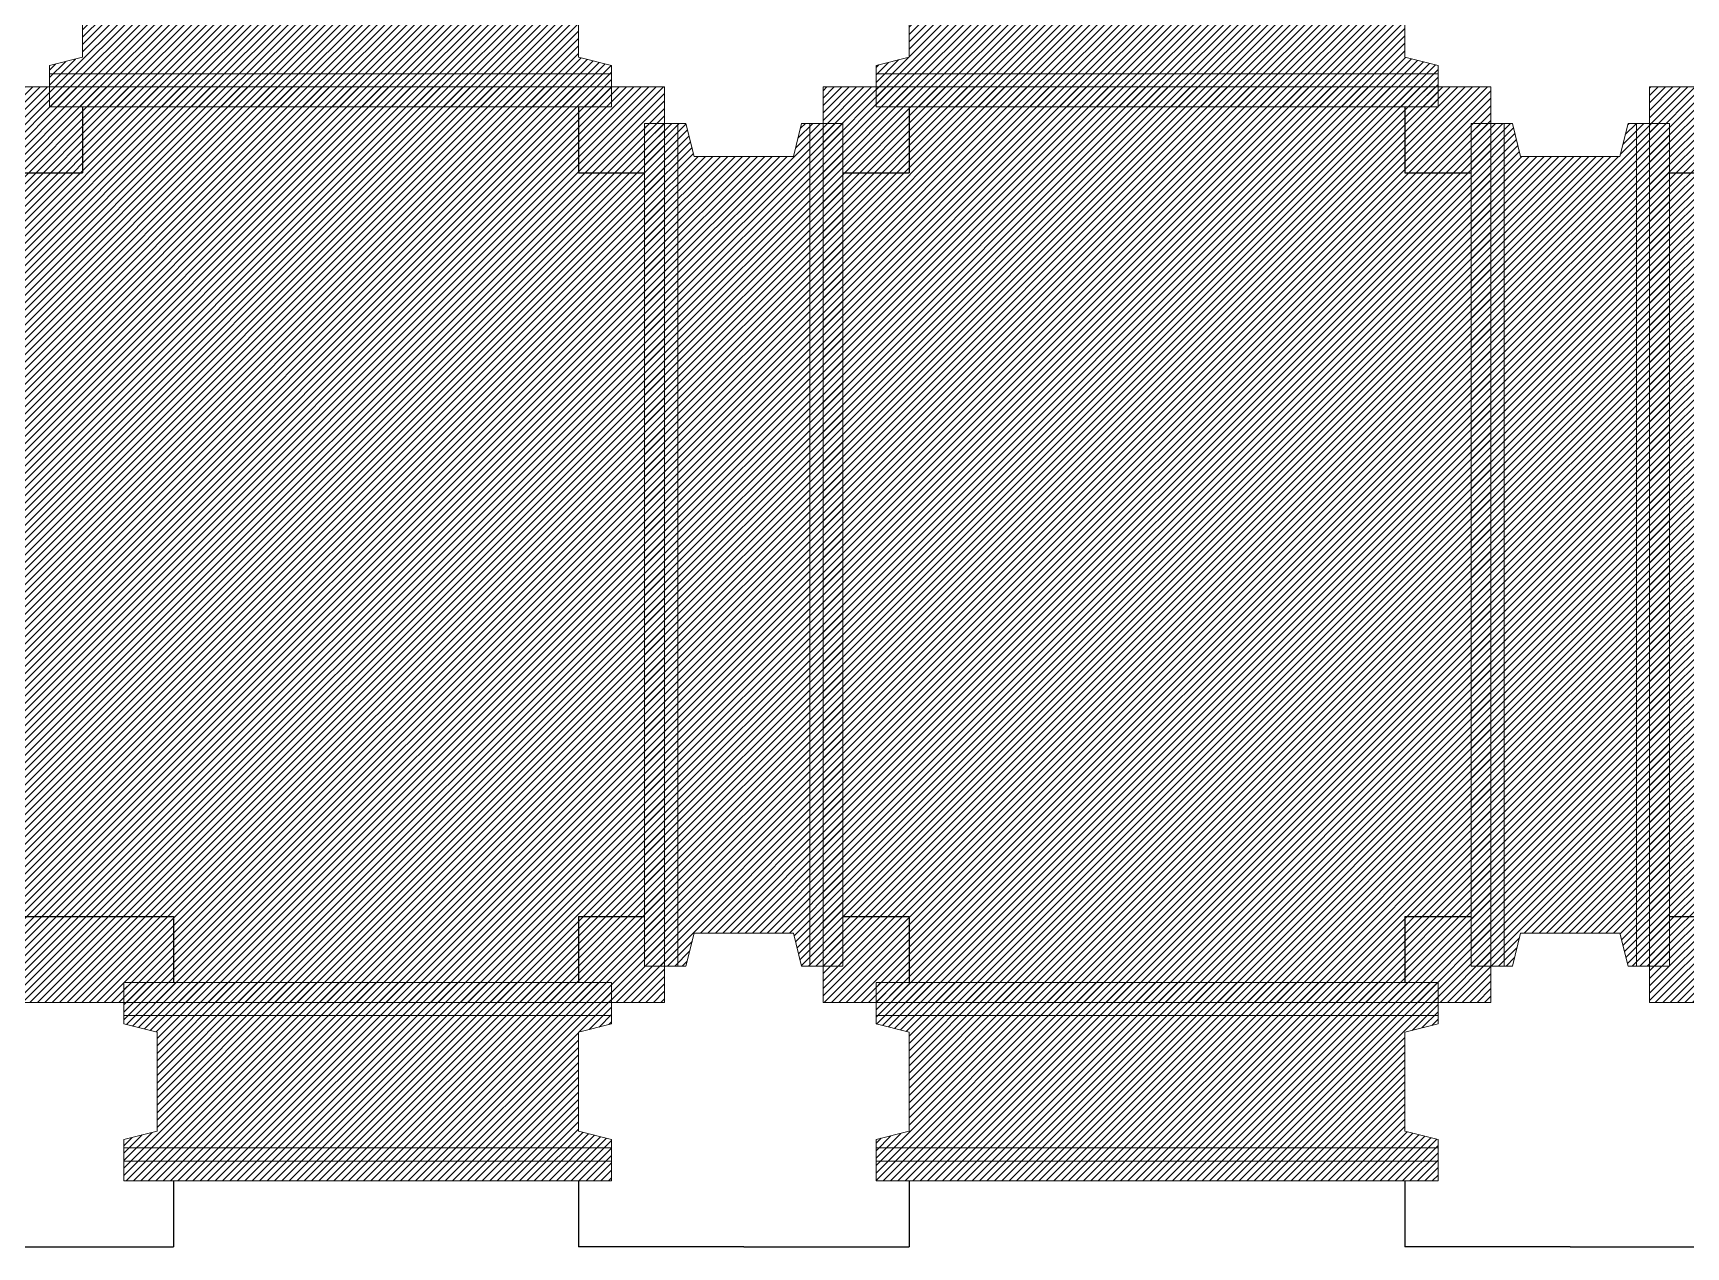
# Model space of a CAD drawing. Extents: x -2348 to 13861, y -546 to 4499.
# Drawn here: x 4580 to 5580, y 1534 to 2268 of the extents above; entities that cross this region are included whole.
import ezdxf

# ---------------------------------------------------------------- set-up
doc = ezdxf.new("R2010")
doc.units = 0
doc.header["$LTSCALE"] = 3
doc.linetypes.add('DASHED', pattern=[19.05, 12.7, -6.35])
for name, color, linetype in [('預鑄梁', 7, 'CONTINUOUS'), ('預鑄梁_HATCH', 253, 'CONTINUOUS'), ('預鑄梁_外緣', 7, 'DASHED'), ('預鑄版', 7, 'CONTINUOUS'), ('預鑄版_HATCH', 253, 'CONTINUOUS')]:
    doc.layers.add(name, color=color, linetype=linetype)

msp = doc.modelspace()

# ---------------------------------------------------------------- hatches: boundary and pattern name
at = {"layer": '預鑄梁_HATCH', "linetype": 'Continuous'}
h = msp.add_hatch(dxfattribs=at)
h.set_pattern_fill('ANSI31', color=256, style=0)
h.paths.add_polyline_path([(4589.817, 2223.783), (4929.817, 2223.783), (4929.817, 2223.783), (4929.817, 2235.783), (4929.817, 2243.783), (4929.817, 2248.783), (4909.817, 2253.783), (4909.817, 2313.783), (4929.817, 2318.783), (4929.817, 2323.783), (4929.817, 2331.783), (4929.817, 2343.783), (4929.817, 2343.783), (4589.817, 2343.783), (4589.817, 2343.783), (4589.817, 2331.783), (4589.817, 2323.783), (4589.817, 2318.783), (4609.817, 2313.783), (4609.817, 2253.783), (4589.817, 2248.783), (4589.817, 2243.783), (4589.817, 2235.783)], flags=17)
h = msp.add_hatch(dxfattribs=at)
h.set_pattern_fill('ANSI31', color=256, style=0)
h.paths.add_polyline_path([(5089.817, 2223.783), (5429.817, 2223.783), (5429.817, 2223.783), (5429.817, 2235.783), (5429.817, 2243.783), (5429.817, 2248.783), (5409.817, 2253.783), (5409.817, 2313.783), (5429.817, 2318.783), (5429.817, 2323.783), (5429.817, 2331.783), (5429.817, 2343.783), (5429.817, 2343.783), (5089.817, 2343.783), (5089.817, 2343.783), (5089.817, 2331.783), (5089.817, 2323.783), (5089.817, 2318.783), (5109.817, 2313.783), (5109.817, 2253.783), (5089.817, 2248.783), (5089.817, 2243.783), (5089.817, 2235.783)], flags=17)
h = msp.add_hatch(dxfattribs=at)
h.set_pattern_fill('ANSI31', color=256, style=0)
h.paths.add_polyline_path([(4949.817, 1703.783), (4961.817, 1703.783), (4969.817, 1703.783), (4974.817, 1703.783), (4979.817, 1723.783), (5039.817, 1723.783), (5044.817, 1703.783), (5049.817, 1703.783), (5057.817, 1703.783), (5069.817, 1703.783), (5069.817, 1703.783), (5069.817, 2213.783), (5069.817, 2213.783), (5057.817, 2213.783), (5049.817, 2213.783), (5044.817, 2213.783), (5039.817, 2193.783), (4979.817, 2193.783), (4974.817, 2213.783), (4969.817, 2213.783), (4961.817, 2213.783), (4949.817, 2213.783), (4949.817, 2213.783)], flags=17)
h = msp.add_hatch(dxfattribs=at)
h.set_pattern_fill('ANSI31', color=256, style=0)
h.paths.add_polyline_path([(5449.817, 1703.783), (5461.817, 1703.783), (5469.817, 1703.783), (5474.817, 1703.783), (5479.817, 1723.783), (5539.817, 1723.783), (5544.817, 1703.783), (5549.817, 1703.783), (5557.817, 1703.783), (5569.817, 1703.783), (5569.817, 1703.783), (5569.817, 2213.783), (5569.817, 2213.783), (5557.817, 2213.783), (5549.817, 2213.783), (5544.817, 2213.783), (5539.817, 2193.783), (5479.817, 2193.783), (5474.817, 2213.783), (5469.817, 2213.783), (5461.817, 2213.783), (5449.817, 2213.783), (5449.817, 2213.783)], flags=17)
h = msp.add_hatch(dxfattribs=at)
h.set_pattern_fill('ANSI31', color=256, style=0)
h.paths.add_polyline_path([(4634.817, 1573.783), (4929.817, 1573.783), (4929.817, 1573.783), (4929.817, 1585.783), (4929.817, 1593.783), (4929.817, 1598.783), (4909.817, 1603.783), (4909.817, 1663.783), (4929.817, 1668.783), (4929.817, 1673.783), (4929.817, 1681.783), (4929.817, 1693.783), (4929.817, 1693.783), (4634.817, 1693.783), (4634.817, 1693.783), (4634.817, 1681.783), (4634.817, 1673.783), (4634.817, 1668.783), (4654.817, 1663.783), (4654.817, 1603.783), (4634.817, 1598.783), (4634.817, 1593.783), (4634.817, 1585.783)], flags=17)
h = msp.add_hatch(dxfattribs=at)
h.set_pattern_fill('ANSI31', color=256, style=0)
h.paths.add_polyline_path([(5089.817, 1573.783), (5429.817, 1573.783), (5429.817, 1573.783), (5429.817, 1585.783), (5429.817, 1593.783), (5429.817, 1598.783), (5409.817, 1603.783), (5409.817, 1663.783), (5429.817, 1668.783), (5429.817, 1673.783), (5429.817, 1681.783), (5429.817, 1693.783), (5429.817, 1693.783), (5089.817, 1693.783), (5089.817, 1693.783), (5089.817, 1681.783), (5089.817, 1673.783), (5089.817, 1668.783), (5109.817, 1663.783), (5109.817, 1603.783), (5089.817, 1598.783), (5089.817, 1593.783), (5089.817, 1585.783)], flags=17)
at = {"layer": '預鑄版_HATCH', "linetype": 'Continuous'}
h = msp.add_hatch(dxfattribs=at)
h.set_pattern_fill('ANSI31', color=256, style=0)
h.paths.add_polyline_path([(4557.817, 1681.783), (4961.817, 1681.783), (4961.817, 2235.783), (4557.817, 2235.783)], flags=17)
h = msp.add_hatch(dxfattribs=at)
h.set_pattern_fill('ANSI31', color=256, style=0)
h.paths.add_polyline_path([(5057.817, 1681.783), (5461.817, 1681.783), (5461.817, 2235.783), (5057.817, 2235.783)], flags=17)
h = msp.add_hatch(dxfattribs=at)
h.set_pattern_fill('ANSI31', color=256, style=0)
h.paths.add_polyline_path([(5557.817, 1681.783), (5961.817, 1681.783), (5961.817, 2235.783), (5557.817, 2235.783)], flags=17)

# ---------------------------------------------------------------- linework, layer by layer
at = {"layer": '預鑄梁', "lineweight": 5}
for p, q in [((4609.817, 2313.783, 130), (4609.817, 2253.783, 130)), ((4909.817, 2253.783, 130), (4909.817, 2313.783, 130)), ((5109.817, 2313.783, 130), (5109.817, 2253.783, 130)), ((5409.817, 2253.783, 130), (5409.817, 2313.783, 130)), ((4609.817, 2253.783, 130), (4589.817, 2248.783, 130)), ((4929.817, 2248.783, 130), (4909.817, 2253.783, 130)), ((5109.817, 2253.783, 130), (5089.817, 2248.783, 130)), ((5429.817, 2248.783, 130), (5409.817, 2253.783, 130)), ((4589.817, 2248.783, 130), (4589.817, 2243.783, 130)), ((4589.817, 2243.783, 130), (4609.817, 2243.783, 130)), ((4609.817, 2243.783, 130), (4589.817, 2243.783, 130)), ((4589.817, 2243.783, 130), (4589.817, 2235.783, 146)), ((4909.817, 2243.783, 130), (4609.817, 2243.783, 130)), ((4609.817, 2243.783, 130), (4909.817, 2243.783, 130)), ((4909.817, 2243.783, 130), (4929.817, 2243.783, 130)), ((4929.817, 2243.783, 130), (4909.817, 2243.783, 130)), ((4929.817, 2243.783, 130), (4929.817, 2248.783, 130)), ((4929.817, 2235.783, 146), (4929.817, 2243.783, 130)), ((5089.817, 2248.783, 130), (5089.817, 2243.783, 130)), ((5089.817, 2243.783, 130), (5109.817, 2243.783, 130)), ((5109.817, 2243.783, 130), (5089.817, 2243.783, 130)), ((5089.817, 2243.783, 130), (5089.817, 2235.783, 146)), ((5409.817, 2243.783, 130), (5109.817, 2243.783, 130)), ((5109.817, 2243.783, 130), (5409.817, 2243.783, 130)), ((5409.817, 2243.783, 130), (5429.817, 2243.783, 130)), ((5429.817, 2243.783, 130), (5409.817, 2243.783, 130)), ((5429.817, 2243.783, 130), (5429.817, 2248.783, 130)), ((5429.817, 2235.783, 146), (5429.817, 2243.783, 130)), ((4589.817, 2235.783, 146), (4609.817, 2235.783, 146)), ((4609.817, 2235.783, 146), (4589.817, 2235.783, 146)), ((4589.817, 2235.783, 146), (4589.817, 2223.783, 146)), ((4909.817, 2235.783, 146), (4609.817, 2235.783, 146)), ((4609.817, 2235.783, 146), (4909.817, 2235.783, 146)), ((4909.817, 2235.783, 146), (4929.817, 2235.783, 146)), ((4929.817, 2235.783, 146), (4909.817, 2235.783, 146)), ((4929.817, 2223.783, 146), (4929.817, 2235.783, 146)), ((5089.817, 2235.783, 146), (5109.817, 2235.783, 146)), ((5109.817, 2235.783, 146), (5089.817, 2235.783, 146)), ((5089.817, 2235.783, 146), (5089.817, 2223.783, 146)), ((5409.817, 2235.783, 146), (5109.817, 2235.783, 146)), ((5109.817, 2235.783, 146), (5409.817, 2235.783, 146)), ((5409.817, 2235.783, 146), (5429.817, 2235.783, 146)), ((5429.817, 2235.783, 146), (5409.817, 2235.783, 146)), ((5429.817, 2223.783, 146), (5429.817, 2235.783, 146)), ((4589.817, 2223.783, 146), (4609.817, 2223.783, 146)), ((4609.817, 2223.783, 146), (4909.817, 2223.783, 146)), ((4909.817, 2223.783, 146), (4929.817, 2223.783, 146)), ((5089.817, 2223.783, 146), (5109.817, 2223.783, 146)), ((5109.817, 2223.783, 146), (5409.817, 2223.783, 146)), ((5409.817, 2223.783, 146), (5429.817, 2223.783, 146)), ((4961.817, 2213.783, 146), (4949.817, 2213.783, 146)), ((4949.817, 2213.783, 146), (4949.817, 2193.783, 146)), ((4969.817, 2213.783, 130), (4961.817, 2213.783, 146)), ((4961.817, 2213.783, 146), (4961.817, 2193.783, 146)), ((4961.817, 2193.783, 146), (4961.817, 2213.783, 146)), ((4974.817, 2213.783, 130), (4969.817, 2213.783, 130)), ((4969.817, 2213.783, 130), (4969.817, 2193.783, 130)), ((4969.817, 2193.783, 130), (4969.817, 2213.783, 130)), ((4979.817, 2193.783, 130), (4974.817, 2213.783, 130)), ((5044.817, 2213.783, 130), (5039.817, 2193.783, 130)), ((5049.817, 2213.783, 130), (5044.817, 2213.783, 130)), ((5049.817, 2193.783, 130), (5049.817, 2213.783, 130)), ((5049.817, 2213.783, 130), (5049.817, 2193.783, 130)), ((5057.817, 2213.783, 146), (5049.817, 2213.783, 130)), ((5057.817, 2193.783, 146), (5057.817, 2213.783, 146)), ((5057.817, 2213.783, 146), (5057.817, 2193.783, 146)), ((5069.817, 2213.783, 146), (5057.817, 2213.783, 146)), ((5069.817, 2193.783, 146), (5069.817, 2213.783, 146)), ((5461.817, 2213.783, 146), (5449.817, 2213.783, 146)), ((5449.817, 2213.783, 146), (5449.817, 2193.783, 146)), ((5469.817, 2213.783, 130), (5461.817, 2213.783, 146)), ((5461.817, 2213.783, 146), (5461.817, 2193.783, 146)), ((5461.817, 2193.783, 146), (5461.817, 2213.783, 146)), ((5474.817, 2213.783, 130), (5469.817, 2213.783, 130)), ((5469.817, 2213.783, 130), (5469.817, 2193.783, 130)), ((5469.817, 2193.783, 130), (5469.817, 2213.783, 130)), ((5479.817, 2193.783, 130), (5474.817, 2213.783, 130)), ((5544.817, 2213.783, 130), (5539.817, 2193.783, 130)), ((5549.817, 2213.783, 130), (5544.817, 2213.783, 130)), ((5549.817, 2193.783, 130), (5549.817, 2213.783, 130)), ((5549.817, 2213.783, 130), (5549.817, 2193.783, 130)), ((5557.817, 2213.783, 146), (5549.817, 2213.783, 130)), ((5557.817, 2193.783, 146), (5557.817, 2213.783, 146)), ((5557.817, 2213.783, 146), (5557.817, 2193.783, 146)), ((5569.817, 2213.783, 146), (5557.817, 2213.783, 146)), ((5569.817, 2193.783, 146), (5569.817, 2213.783, 146)), ((4949.817, 2193.783, 146), (4949.817, 1723.783, 146)), ((4961.817, 2193.783, 146), (4961.817, 1723.783, 146)), ((4961.817, 1723.783, 146), (4961.817, 2193.783, 146)), ((4969.817, 1723.783, 130), (4969.817, 2193.783, 130)), ((4969.817, 2193.783, 130), (4969.817, 1723.783, 130)), ((5039.817, 2193.783, 130), (4979.817, 2193.783, 130)), ((5049.817, 2193.783, 130), (5049.817, 1723.783, 130)), ((5049.817, 1723.783, 130), (5049.817, 2193.783, 130)), ((5057.817, 2193.783, 146), (5057.817, 1723.783, 146)), ((5057.817, 1723.783, 146), (5057.817, 2193.783, 146)), ((5069.817, 1723.783, 146), (5069.817, 2193.783, 146)), ((5449.817, 2193.783, 146), (5449.817, 1723.783, 146)), ((5461.817, 2193.783, 146), (5461.817, 1723.783, 146)), ((5461.817, 1723.783, 146), (5461.817, 2193.783, 146)), ((5469.817, 1723.783, 130), (5469.817, 2193.783, 130)), ((5469.817, 2193.783, 130), (5469.817, 1723.783, 130)), ((5539.817, 2193.783, 130), (5479.817, 2193.783, 130)), ((5549.817, 2193.783, 130), (5549.817, 1723.783, 130)), ((5549.817, 1723.783, 130), (5549.817, 2193.783, 130)), ((5557.817, 2193.783, 146), (5557.817, 1723.783, 146)), ((5557.817, 1723.783, 146), (5557.817, 2193.783, 146)), ((5569.817, 1723.783, 146), (5569.817, 2193.783, 146)), ((4949.817, 1723.783, 146), (4949.817, 1703.783, 146)), ((4961.817, 1723.783, 146), (4961.817, 1703.783, 146)), ((4961.817, 1703.783, 146), (4961.817, 1723.783, 146)), ((4969.817, 1723.783, 130), (4969.817, 1703.783, 130)), ((4969.817, 1703.783, 130), (4969.817, 1723.783, 130)), ((4974.817, 1703.783, 130), (4979.817, 1723.783, 130)), ((4979.817, 1723.783, 130), (5039.817, 1723.783, 130)), ((5039.817, 1723.783, 130), (5044.817, 1703.783, 130)), ((5049.817, 1703.783, 130), (5049.817, 1723.783, 130)), ((5049.817, 1723.783, 130), (5049.817, 1703.783, 130)), ((5057.817, 1703.783, 146), (5057.817, 1723.783, 146)), ((5057.817, 1723.783, 146), (5057.817, 1703.783, 146)), ((5069.817, 1703.783, 146), (5069.817, 1723.783, 146)), ((5449.817, 1723.783, 146), (5449.817, 1703.783, 146)), ((5461.817, 1723.783, 146), (5461.817, 1703.783, 146)), ((5461.817, 1703.783, 146), (5461.817, 1723.783, 146)), ((5469.817, 1723.783, 130), (5469.817, 1703.783, 130)), ((5469.817, 1703.783, 130), (5469.817, 1723.783, 130)), ((5474.817, 1703.783, 130), (5479.817, 1723.783, 130)), ((5479.817, 1723.783, 130), (5539.817, 1723.783, 130)), ((5539.817, 1723.783, 130), (5544.817, 1703.783, 130)), ((5549.817, 1703.783, 130), (5549.817, 1723.783, 130)), ((5549.817, 1723.783, 130), (5549.817, 1703.783, 130)), ((5557.817, 1703.783, 146), (5557.817, 1723.783, 146)), ((5557.817, 1723.783, 146), (5557.817, 1703.783, 146)), ((5569.817, 1703.783, 146), (5569.817, 1723.783, 146)), ((4949.817, 1703.783, 146), (4961.817, 1703.783, 146)), ((4961.817, 1703.783, 146), (4969.817, 1703.783, 130)), ((4969.817, 1703.783, 130), (4974.817, 1703.783, 130)), ((5044.817, 1703.783, 130), (5049.817, 1703.783, 130)), ((5049.817, 1703.783, 130), (5057.817, 1703.783, 146)), ((5057.817, 1703.783, 146), (5069.817, 1703.783, 146)), ((5449.817, 1703.783, 146), (5461.817, 1703.783, 146)), ((5461.817, 1703.783, 146), (5469.817, 1703.783, 130)), ((5469.817, 1703.783, 130), (5474.817, 1703.783, 130)), ((5544.817, 1703.783, 130), (5549.817, 1703.783, 130)), ((5549.817, 1703.783, 130), (5557.817, 1703.783, 146)), ((5557.817, 1703.783, 146), (5569.817, 1703.783, 146)), ((4654.817, 1693.783, 146), (4634.817, 1693.783, 146)), ((4634.817, 1693.783, 146), (4634.817, 1681.783, 146)), ((4909.817, 1693.783, 146), (4654.817, 1693.783, 146)), ((4929.817, 1693.783, 146), (4909.817, 1693.783, 146)), ((4929.817, 1681.783, 146), (4929.817, 1693.783, 146)), ((5109.817, 1693.783, 146), (5089.817, 1693.783, 146)), ((5089.817, 1693.783, 146), (5089.817, 1681.783, 146)), ((5409.817, 1693.783, 146), (5109.817, 1693.783, 146)), ((5429.817, 1693.783, 146), (5409.817, 1693.783, 146)), ((5429.817, 1681.783, 146), (5429.817, 1693.783, 146)), ((4654.817, 1681.783, 146), (4634.817, 1681.783, 146)), ((4634.817, 1681.783, 146), (4634.817, 1673.783, 134)), ((4634.817, 1681.783, 146), (4654.817, 1681.783, 146)), ((4909.817, 1681.783, 146), (4654.817, 1681.783, 146)), ((4654.817, 1681.783, 146), (4909.817, 1681.783, 146)), ((4929.817, 1681.783, 146), (4909.817, 1681.783, 146)), ((4909.817, 1681.783, 146), (4929.817, 1681.783, 146)), ((4929.817, 1673.783, 134), (4929.817, 1681.783, 146)), ((5109.817, 1681.783, 146), (5089.817, 1681.783, 146)), ((5089.817, 1681.783, 146), (5089.817, 1673.783, 134)), ((5089.817, 1681.783, 146), (5109.817, 1681.783, 146)), ((5409.817, 1681.783, 146), (5109.817, 1681.783, 146)), ((5109.817, 1681.783, 146), (5409.817, 1681.783, 146)), ((5429.817, 1681.783, 146), (5409.817, 1681.783, 146)), ((5409.817, 1681.783, 146), (5429.817, 1681.783, 146)), ((5429.817, 1673.783, 134), (5429.817, 1681.783, 146)), ((4654.817, 1673.783, 134), (4634.817, 1673.783, 134)), ((4634.817, 1673.783, 134), (4634.817, 1668.783, 134)), ((4634.817, 1673.783, 134), (4654.817, 1673.783, 134)), ((4654.817, 1673.783, 134), (4909.817, 1673.783, 134)), ((4909.817, 1673.783, 134), (4654.817, 1673.783, 134)), ((4929.817, 1673.783, 134), (4909.817, 1673.783, 134)), ((4909.817, 1673.783, 134), (4929.817, 1673.783, 134)), ((4929.817, 1668.783, 134), (4929.817, 1673.783, 134)), ((5109.817, 1673.783, 134), (5089.817, 1673.783, 134)), ((5089.817, 1673.783, 134), (5089.817, 1668.783, 134)), ((5089.817, 1673.783, 134), (5109.817, 1673.783, 134)), ((5109.817, 1673.783, 134), (5409.817, 1673.783, 134)), ((5409.817, 1673.783, 134), (5109.817, 1673.783, 134)), ((5429.817, 1673.783, 134), (5409.817, 1673.783, 134)), ((5409.817, 1673.783, 134), (5429.817, 1673.783, 134)), ((5429.817, 1668.783, 134), (5429.817, 1673.783, 134)), ((4634.817, 1668.783, 134), (4654.817, 1663.783, 134)), ((4654.817, 1663.783, 134), (4654.817, 1603.783, 134)), ((4909.817, 1663.783, 134), (4929.817, 1668.783, 134)), ((4909.817, 1603.783, 134), (4909.817, 1663.783, 134)), ((5089.817, 1668.783, 134), (5109.817, 1663.783, 134)), ((5109.817, 1663.783, 134), (5109.817, 1603.783, 134)), ((5409.817, 1663.783, 134), (5429.817, 1668.783, 134)), ((5409.817, 1603.783, 134), (5409.817, 1663.783, 134)), ((4654.817, 1603.783, 134), (4634.817, 1598.783, 134)), ((4929.817, 1598.783, 134), (4909.817, 1603.783, 134)), ((5109.817, 1603.783, 134), (5089.817, 1598.783, 134)), ((5429.817, 1598.783, 134), (5409.817, 1603.783, 134)), ((4634.817, 1598.783, 134), (4634.817, 1593.783, 134)), ((4634.817, 1593.783, 134), (4654.817, 1593.783, 134)), ((4654.817, 1593.783, 134), (4634.817, 1593.783, 134)), ((4634.817, 1593.783, 134), (4634.817, 1585.783, 150)), ((4909.817, 1593.783, 134), (4654.817, 1593.783, 134)), ((4654.817, 1593.783, 134), (4909.817, 1593.783, 134)), ((4909.817, 1593.783, 134), (4929.817, 1593.783, 134)), ((4929.817, 1593.783, 134), (4909.817, 1593.783, 134)), ((4929.817, 1593.783, 134), (4929.817, 1598.783, 134)), ((4929.817, 1585.783, 150), (4929.817, 1593.783, 134)), ((5089.817, 1598.783, 134), (5089.817, 1593.783, 134)), ((5089.817, 1593.783, 134), (5109.817, 1593.783, 134)), ((5109.817, 1593.783, 134), (5089.817, 1593.783, 134)), ((5089.817, 1593.783, 134), (5089.817, 1585.783, 150)), ((5409.817, 1593.783, 134), (5109.817, 1593.783, 134)), ((5109.817, 1593.783, 134), (5409.817, 1593.783, 134)), ((5409.817, 1593.783, 134), (5429.817, 1593.783, 134)), ((5429.817, 1593.783, 134), (5409.817, 1593.783, 134)), ((5429.817, 1593.783, 134), (5429.817, 1598.783, 134)), ((5429.817, 1585.783, 150), (5429.817, 1593.783, 134)), ((4634.817, 1585.783, 150), (4654.817, 1585.783, 150)), ((4654.817, 1585.783, 150), (4634.817, 1585.783, 150)), ((4634.817, 1585.783, 150), (4634.817, 1573.783, 150)), ((4909.817, 1585.783, 150), (4654.817, 1585.783, 150)), ((4654.817, 1585.783, 150), (4909.817, 1585.783, 150)), ((4909.817, 1585.783, 150), (4929.817, 1585.783, 150)), ((4929.817, 1585.783, 150), (4909.817, 1585.783, 150)), ((4929.817, 1573.783, 150), (4929.817, 1585.783, 150)), ((5089.817, 1585.783, 150), (5109.817, 1585.783, 150)), ((5109.817, 1585.783, 150), (5089.817, 1585.783, 150)), ((5089.817, 1585.783, 150), (5089.817, 1573.783, 150)), ((5409.817, 1585.783, 150), (5109.817, 1585.783, 150)), ((5109.817, 1585.783, 150), (5409.817, 1585.783, 150)), ((5409.817, 1585.783, 150), (5429.817, 1585.783, 150)), ((5429.817, 1585.783, 150), (5409.817, 1585.783, 150)), ((5429.817, 1573.783, 150), (5429.817, 1585.783, 150)), ((4634.817, 1573.783, 150), (4654.817, 1573.783, 150)), ((4654.817, 1573.783, 150), (4909.817, 1573.783, 150)), ((4909.817, 1573.783, 150), (4929.817, 1573.783, 150)), ((5089.817, 1573.783, 150), (5109.817, 1573.783, 150)), ((5109.817, 1573.783, 150), (5409.817, 1573.783, 150)), ((5409.817, 1573.783, 150), (5429.817, 1573.783, 150))]:
    msp.add_line(p, q, dxfattribs=at)
at = {"layer": '預鑄梁', "color": 1, "linetype": 'Continuous'}
for points in [[(4609.817, 2223.783), (4609.817, 2183.783)], [(4909.817, 2223.783), (4909.817, 2183.783)], [(5109.817, 2223.783), (5109.817, 2183.783)], [(5409.817, 2223.783), (5409.817, 2183.783)], [(4569.817, 2183.783), (4609.817, 2183.783)], [(4909.817, 2183.783), (4949.817, 2183.783)], [(5069.817, 2183.783), (5109.817, 2183.783)], [(5409.817, 2183.783), (5449.817, 2183.783)], [(5569.817, 2183.783), (5609.817, 2183.783)], [(4569.817, 1733.783), (4664.817, 1733.783)], [(4664.817, 1733.783), (4664.817, 1693.783)], [(4909.817, 1733.783), (4909.817, 1693.783)], [(4909.817, 1733.783), (4949.817, 1733.783)], [(5069.817, 1733.783), (5109.817, 1733.783)], [(5109.817, 1733.783), (5109.817, 1693.783)], [(5409.817, 1733.783), (5409.817, 1693.783)], [(5409.817, 1733.783), (5449.817, 1733.783)], [(5569.817, 1733.783), (5609.817, 1733.783)], [(4664.817, 1573.783), (4664.817, 1533.783)], [(4909.817, 1573.783), (4909.817, 1533.783)], [(5109.817, 1573.783), (5109.817, 1533.783)], [(5409.817, 1573.783), (5409.817, 1533.783)], [(4509.817, 1533.783), (4664.817, 1533.783)], [(5009.817, 1533.783), (4909.817, 1533.783)], [(5009.817, 1533.783), (5109.817, 1533.783)], [(5509.817, 1533.783), (5409.817, 1533.783)], [(5509.817, 1533.783), (5609.817, 1533.783)]]:
    msp.add_lwpolyline(points, dxfattribs=at)
at = {"layer": '預鑄梁_外緣', "lineweight": 5}
for p, q in [((4609.817, 2313.783, 130), (4609.817, 2253.783, 130)), ((4909.817, 2253.783, 130), (4909.817, 2313.783, 130)), ((5109.817, 2313.783, 130), (5109.817, 2253.783, 130)), ((5409.817, 2253.783, 130), (5409.817, 2313.783, 130)), ((4609.817, 2253.783, 130), (4589.817, 2248.783, 130)), ((4929.817, 2248.783, 130), (4909.817, 2253.783, 130)), ((5109.817, 2253.783, 130), (5089.817, 2248.783, 130)), ((5429.817, 2248.783, 130), (5409.817, 2253.783, 130)), ((4589.817, 2248.783, 130), (4589.817, 2243.783, 130)), ((4589.817, 2243.783, 130), (4589.817, 2235.783, 146)), ((4929.817, 2243.783, 130), (4929.817, 2248.783, 130)), ((4929.817, 2235.783, 146), (4929.817, 2243.783, 130)), ((5089.817, 2248.783, 130), (5089.817, 2243.783, 130)), ((5089.817, 2243.783, 130), (5089.817, 2235.783, 146)), ((5429.817, 2243.783, 130), (5429.817, 2248.783, 130)), ((5429.817, 2235.783, 146), (5429.817, 2243.783, 130)), ((4589.817, 2235.783, 146), (4589.817, 2223.783, 146)), ((4929.817, 2223.783, 146), (4929.817, 2235.783, 146)), ((5089.817, 2235.783, 146), (5089.817, 2223.783, 146)), ((5429.817, 2223.783, 146), (5429.817, 2235.783, 146)), ((4589.817, 2223.783, 146), (4609.817, 2223.783, 146)), ((4609.817, 2223.783, 146), (4909.817, 2223.783, 146)), ((4909.817, 2223.783, 146), (4929.817, 2223.783, 146)), ((5089.817, 2223.783, 146), (5109.817, 2223.783, 146)), ((5109.817, 2223.783, 146), (5409.817, 2223.783, 146)), ((5409.817, 2223.783, 146), (5429.817, 2223.783, 146)), ((4961.817, 2213.783, 146), (4949.817, 2213.783, 146)), ((4949.817, 2213.783, 146), (4949.817, 2193.783, 146)), ((4969.817, 2213.783, 130), (4961.817, 2213.783, 146)), ((4974.817, 2213.783, 130), (4969.817, 2213.783, 130)), ((4979.817, 2193.783, 130), (4974.817, 2213.783, 130)), ((5044.817, 2213.783, 130), (5039.817, 2193.783, 130)), ((5049.817, 2213.783, 130), (5044.817, 2213.783, 130)), ((5057.817, 2213.783, 146), (5049.817, 2213.783, 130)), ((5069.817, 2213.783, 146), (5057.817, 2213.783, 146)), ((5069.817, 2193.783, 146), (5069.817, 2213.783, 146)), ((5461.817, 2213.783, 146), (5449.817, 2213.783, 146)), ((5449.817, 2213.783, 146), (5449.817, 2193.783, 146)), ((5469.817, 2213.783, 130), (5461.817, 2213.783, 146)), ((5474.817, 2213.783, 130), (5469.817, 2213.783, 130)), ((5479.817, 2193.783, 130), (5474.817, 2213.783, 130)), ((5544.817, 2213.783, 130), (5539.817, 2193.783, 130)), ((5549.817, 2213.783, 130), (5544.817, 2213.783, 130)), ((5557.817, 2213.783, 146), (5549.817, 2213.783, 130)), ((5569.817, 2213.783, 146), (5557.817, 2213.783, 146)), ((5569.817, 2193.783, 146), (5569.817, 2213.783, 146)), ((4949.817, 2193.783, 146), (4949.817, 1723.783, 146)), ((5039.817, 2193.783, 130), (4979.817, 2193.783, 130)), ((5069.817, 1723.783, 146), (5069.817, 2193.783, 146)), ((5449.817, 2193.783, 146), (5449.817, 1723.783, 146)), ((5539.817, 2193.783, 130), (5479.817, 2193.783, 130)), ((5569.817, 1723.783, 146), (5569.817, 2193.783, 146)), ((4949.817, 1723.783, 146), (4949.817, 1703.783, 146)), ((4974.817, 1703.783, 130), (4979.817, 1723.783, 130)), ((4979.817, 1723.783, 130), (5039.817, 1723.783, 130)), ((5039.817, 1723.783, 130), (5044.817, 1703.783, 130)), ((5069.817, 1703.783, 146), (5069.817, 1723.783, 146)), ((5449.817, 1723.783, 146), (5449.817, 1703.783, 146)), ((5474.817, 1703.783, 130), (5479.817, 1723.783, 130)), ((5479.817, 1723.783, 130), (5539.817, 1723.783, 130)), ((5539.817, 1723.783, 130), (5544.817, 1703.783, 130)), ((5569.817, 1703.783, 146), (5569.817, 1723.783, 146)), ((4949.817, 1703.783, 146), (4961.817, 1703.783, 146)), ((4961.817, 1703.783, 146), (4969.817, 1703.783, 130)), ((4969.817, 1703.783, 130), (4974.817, 1703.783, 130)), ((5044.817, 1703.783, 130), (5049.817, 1703.783, 130)), ((5049.817, 1703.783, 130), (5057.817, 1703.783, 146)), ((5057.817, 1703.783, 146), (5069.817, 1703.783, 146)), ((5449.817, 1703.783, 146), (5461.817, 1703.783, 146)), ((5461.817, 1703.783, 146), (5469.817, 1703.783, 130)), ((5469.817, 1703.783, 130), (5474.817, 1703.783, 130)), ((5544.817, 1703.783, 130), (5549.817, 1703.783, 130)), ((5549.817, 1703.783, 130), (5557.817, 1703.783, 146)), ((5557.817, 1703.783, 146), (5569.817, 1703.783, 146)), ((4654.817, 1693.783, 146), (4634.817, 1693.783, 146)), ((4634.817, 1693.783, 146), (4634.817, 1681.783, 146)), ((4909.817, 1693.783, 146), (4654.817, 1693.783, 146)), ((4929.817, 1693.783, 146), (4909.817, 1693.783, 146)), ((4929.817, 1681.783, 146), (4929.817, 1693.783, 146)), ((5109.817, 1693.783, 146), (5089.817, 1693.783, 146)), ((5089.817, 1693.783, 146), (5089.817, 1681.783, 146)), ((5409.817, 1693.783, 146), (5109.817, 1693.783, 146)), ((5429.817, 1693.783, 146), (5409.817, 1693.783, 146)), ((5429.817, 1681.783, 146), (5429.817, 1693.783, 146)), ((4634.817, 1681.783, 146), (4634.817, 1673.783, 134)), ((4929.817, 1673.783, 134), (4929.817, 1681.783, 146)), ((5089.817, 1681.783, 146), (5089.817, 1673.783, 134)), ((5429.817, 1673.783, 134), (5429.817, 1681.783, 146)), ((4634.817, 1673.783, 134), (4634.817, 1668.783, 134)), ((4929.817, 1668.783, 134), (4929.817, 1673.783, 134)), ((5089.817, 1673.783, 134), (5089.817, 1668.783, 134)), ((5429.817, 1668.783, 134), (5429.817, 1673.783, 134)), ((4634.817, 1668.783, 134), (4654.817, 1663.783, 134)), ((4654.817, 1663.783, 134), (4654.817, 1603.783, 134)), ((4909.817, 1663.783, 134), (4929.817, 1668.783, 134)), ((4909.817, 1603.783, 134), (4909.817, 1663.783, 134)), ((5089.817, 1668.783, 134), (5109.817, 1663.783, 134)), ((5109.817, 1663.783, 134), (5109.817, 1603.783, 134)), ((5409.817, 1663.783, 134), (5429.817, 1668.783, 134)), ((5409.817, 1603.783, 134), (5409.817, 1663.783, 134)), ((4654.817, 1603.783, 134), (4634.817, 1598.783, 134)), ((4929.817, 1598.783, 134), (4909.817, 1603.783, 134)), ((5109.817, 1603.783, 134), (5089.817, 1598.783, 134)), ((5429.817, 1598.783, 134), (5409.817, 1603.783, 134)), ((4634.817, 1598.783, 134), (4634.817, 1593.783, 134)), ((4634.817, 1593.783, 134), (4634.817, 1585.783, 150)), ((4929.817, 1593.783, 134), (4929.817, 1598.783, 134)), ((4929.817, 1585.783, 150), (4929.817, 1593.783, 134)), ((5089.817, 1598.783, 134), (5089.817, 1593.783, 134)), ((5089.817, 1593.783, 134), (5089.817, 1585.783, 150)), ((5429.817, 1593.783, 134), (5429.817, 1598.783, 134)), ((5429.817, 1585.783, 150), (5429.817, 1593.783, 134)), ((4634.817, 1585.783, 150), (4634.817, 1573.783, 150)), ((4929.817, 1573.783, 150), (4929.817, 1585.783, 150)), ((5089.817, 1585.783, 150), (5089.817, 1573.783, 150)), ((5429.817, 1573.783, 150), (5429.817, 1585.783, 150)), ((4634.817, 1573.783, 150), (4654.817, 1573.783, 150)), ((4654.817, 1573.783, 150), (4909.817, 1573.783, 150)), ((4909.817, 1573.783, 150), (4929.817, 1573.783, 150)), ((5089.817, 1573.783, 150), (5109.817, 1573.783, 150)), ((5109.817, 1573.783, 150), (5409.817, 1573.783, 150)), ((5409.817, 1573.783, 150), (5429.817, 1573.783, 150))]:
    msp.add_line(p, q, dxfattribs=at)
at = {"layer": '預鑄版', "lineweight": 5}
for points in [[(4557.817, 1681.783, 146), (4961.817, 1681.783, 146), (4961.817, 2235.783, 146), (4557.817, 2235.783, 146), (4557.817, 1681.783, 146)], [(5057.817, 1681.783, 146), (5461.817, 1681.783, 146), (5461.817, 2235.783, 146), (5057.817, 2235.783, 146), (5057.817, 1681.783, 146)], [(5557.817, 1681.783, 146), (5961.817, 1681.783, 146), (5961.817, 2235.783, 146), (5557.817, 2235.783, 146), (5557.817, 1681.783, 146)]]:
    msp.add_polyline3d(points, dxfattribs=at)

doc.saveas('drawing.dxf')
